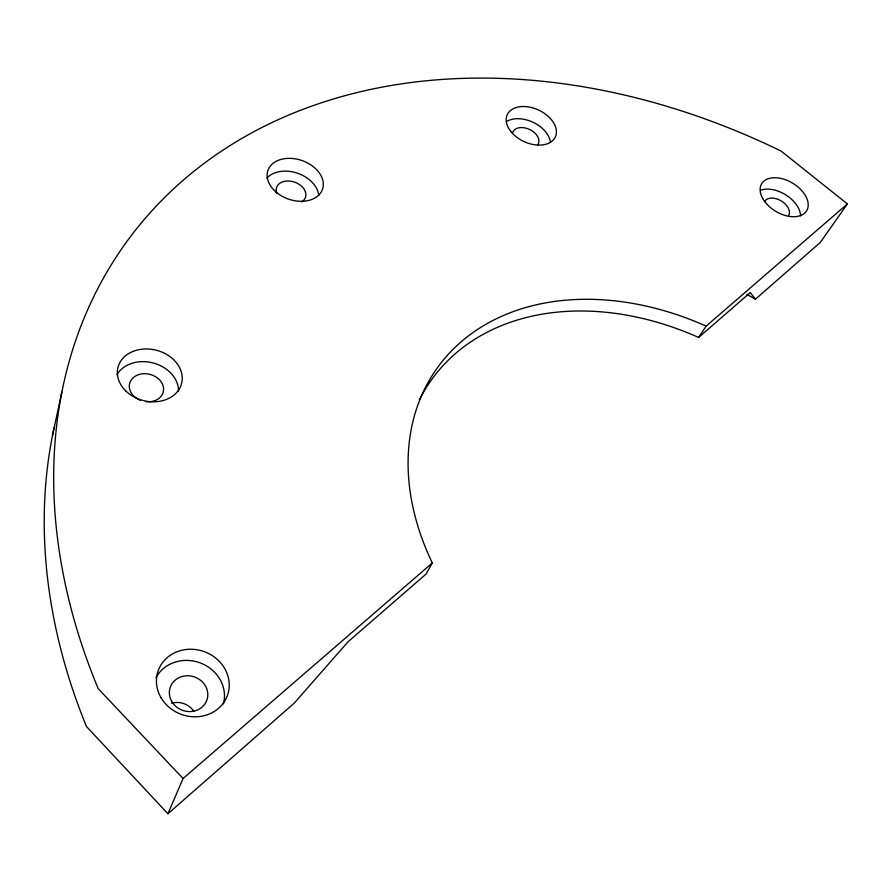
<?xml version="1.0" encoding="UTF-8"?>
<svg xmlns="http://www.w3.org/2000/svg" width="892" height="892" viewBox="0 0 892 892"><rect width="100%" height="100%" fill="white"/><g stroke="black" fill="none" stroke-linecap="round" stroke-linejoin="round"><path stroke-width="1.34" d="M52.461 435.709L61.804 392.224M54.2 427.402A606.515 471.745 38.3 0 0 86.446 726.512L167.919 813.76L183.061 778.515L432.308 562.941A266.162 198.949 36.2 0 1 461.131 341.826A266.162 198.949 36.2 0 1 706.152 326.104L847.4 203.934L781.113 151.083A626.641 477.354 37.6 0 0 196.797 169.001A626.641 477.354 37.6 0 0 98.22 688.68L183.061 778.515M432.308 562.941L426.03 574.08L348.036 641.783L294.182 703.186L167.919 813.76M419.352 399.962A263.776 198.459 36.4 0 1 698.626 337.444L706.152 326.104M847.4 203.934L820.395 242.323L755.424 299.221A416.296 320.206 37.4 0 0 746.927 294.405M698.626 337.444L750.295 292.587L755.424 299.221M156.044 677.552A36.394 33.216 19.2 0 1 200.7 663.091A36.394 33.216 19.2 0 1 223.468 703.777M760.954 190.107A26.058 16.435 31 0 1 786.365 195.236A26.058 16.435 31 0 1 800.57 215.819M116.975 374.685A32.513 25.924 13.7 0 1 153.58 363.077A32.513 25.924 13.7 0 1 178.478 391.577M266.82 178.199A28.633 20.416 18.9 0 1 297.214 173.126A28.633 20.416 18.9 0 1 318.756 195.482M506.388 121.646A26.303 17.372 24.9 0 1 532.747 122.137A26.303 17.372 24.9 0 1 550.364 141.884M512.487 133.075A14.027 9.266 24.9 0 1 529.447 129.407A14.027 9.266 24.9 0 1 537.776 144.716M276.676 193.073A15.275 10.882 18.9 0 1 294.728 182.18A15.275 10.882 18.9 0 1 301.697 201.893M136.253 398.133A17.338 13.826 13.8 0 1 136.588 375.465A17.338 13.826 13.8 0 1 162.901 385.255A17.338 13.826 13.8 0 1 145.719 401.645M140.211 400.24A17.338 13.826 13.8 0 1 137.19 398.724M764.645 201.581A13.893 8.764 31 0 1 780.723 200.644A13.893 8.764 31 0 1 788.829 215.24M171.487 703.275A18.91 17.472 18.7 0 1 193.91 711.437M161.051 697.734A36.773 33.405 19.4 0 0 224.115 702.015A36.773 33.405 19.4 0 0 193.285 649.32A36.773 33.405 19.4 0 0 161.051 697.734M762.805 198.648A26.247 16.424 30.9 0 0 804.428 213.355A26.247 16.424 30.9 0 0 785.272 179.671A26.247 16.424 30.9 0 0 762.805 198.648M126.162 391.309A32.826 26.002 13.9 0 0 180.886 385.723A32.826 26.002 13.9 0 0 142.341 349.151A32.826 26.002 13.9 0 0 126.162 391.309M275.806 191.836A28.867 20.427 19 0 0 322.514 189.238A28.867 20.427 19 0 0 287.347 158.397A28.867 20.427 19 0 0 275.806 191.836M511.094 131.804A26.504 17.361 24.9 0 0 554.333 138.717A26.504 17.361 24.9 0 0 528.454 106.928A26.504 17.361 24.9 0 0 511.094 131.804M171.721 701.391A19.401 17.717 19.2 0 0 205.026 703.799A19.401 17.717 19.2 0 0 188.981 675.813A19.401 17.717 19.2 0 0 171.721 701.391"/></g></svg>
